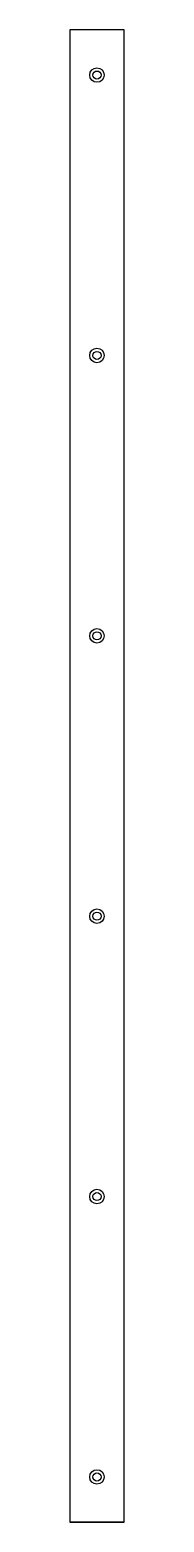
# Model space of a CAD drawing. Extents: x 2517 to 2577, y 398 to 2048.
import ezdxf

# ---------------------------------------------------------------- set-up
doc = ezdxf.new("R2010")
doc.units = 0
doc.layers.get('0').update_dxf_attribs({"linetype": 'CONTINUOUS'})

msp = doc.modelspace()

# ---------------------------------------------------------------- linework, layer by layer
for p, q in [((2576.8, 2047.6), (2516.8, 2047.6)), ((2576.8, 397.6), (2516.8, 397.6))]:
    msp.add_line(p, q)
msp.add_lwpolyline([(2516.8, 2047.6), (2516.8, 397.6), (2576.8, 397.6), (2576.8, 2047.6)], close=True)
for centre, radius in [((2546.8, 1997.6), 8), ((2546.8, 1997.6), 4.5), ((2546.8, 1687.6), 8), ((2546.8, 1687.6), 4.5), ((2546.8, 1377.6), 8), ((2546.8, 1377.6), 4.5), ((2546.8, 1067.6), 8), ((2546.8, 1067.6), 4.5), ((2546.8, 757.6), 8), ((2546.8, 757.6), 4.5), ((2546.8, 447.6), 8), ((2546.8, 447.6), 4.5)]:
    msp.add_circle(centre, radius)

doc.saveas('drawing.dxf')
